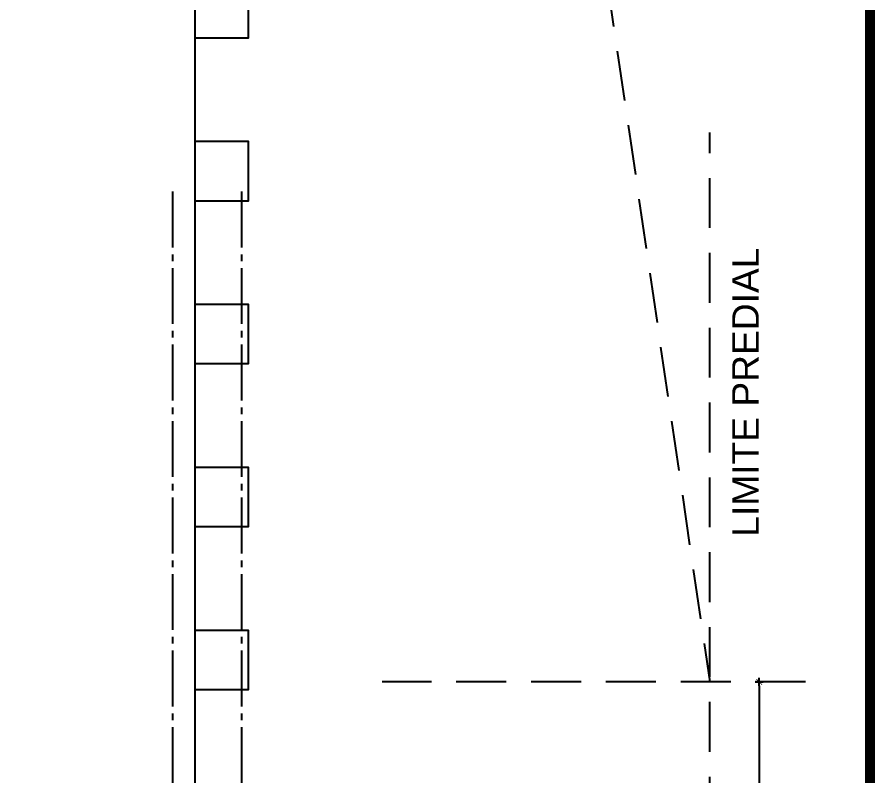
# Model space of a CAD drawing. Header units: millimetres. Extents: x 1217 to 2428, y 234 to 644.
# Drawn here: x 2084.71 to 2097.6, y 385.76 to 397.17 of the extents above; entities that cross this region are included whole.
import ezdxf

# ---------------------------------------------------------------- set-up
doc = ezdxf.new("R2010")
doc.units = ezdxf.units.MM
doc.linetypes.add('ACAD_ISO04W100', pattern=[30, 24, -3, 0, -3])
doc.linetypes.add('HIDDEN', pattern=[0.375, 0.25, -0.125])
doc.layers.get('0').update_dxf_attribs({"lineweight": 5})
for name, color, linetype in [('0.1', 251, 'Continuous'), ('0.2', 2, 'Continuous'), ('COTAS', 252, 'Continuous'), ('Ejes', 8, 'Continuous'), ('Texto', 1, 'Continuous')]:
    doc.layers.add(name, color=color, linetype=linetype)
doc.styles.add('INTERARQ', font='arial.ttf')
doc.styles.get("Standard").update_dxf_attribs({"font": 'arial.ttf'})
doc.dimstyles.new('ESCALA_1-50', dxfattribs={"dimtxt": 0.15, "dimasz": 0.06, "dimexe": 0.18, "dimexo": 0.0625, "dimgap": 0, "dimtad": 0, "dimtih": 1, "dimtoh": 1, "dimzin": 0, "dimdsep": 46, "dimtxsty": 'INTERARQ', "dimblk": 'DIMTICK', "dimcen": 0, "dimse1": 1, "dimse2": 1, "dimclrd": 256, "dimclre": 1, "dimclrt": 2, "dimadec": 0, "dimazin": 0, "dimtfac": 4.5, "dimtofl": 0, "dimtmove": 2, "dimatfit": 3, "dimldrblk": 'DIMTICK', "dimfxl": 1, "dimtolj": 1, "dimtzin": 0, "dimarcsym": 0})

# ---------------------------------------------------------------- blocks, each defined once
blk = doc.blocks.new('DIMTICK')
at = {"color": 1}
for p, q in [((-1, 0), (1, 0)), ((0, 1), (0, -1))]:
    blk.add_line(p, q, dxfattribs=at)
at = {"color": 3, "const_width": 0.141}
blk.add_lwpolyline([(0.71, 0.71), (-0.71, -0.71)], dxfattribs=at)
blk = doc.blocks.new('*D1678')
at = {"layer": 'COTAS', "lineweight": -2, "ltscale": 3, "transparency": 16777216}
for p, q in [((2095.862, 387.111), (2095.862, 381.748)), ((2095.862, 376.231), (2095.862, 381.594))]:
    blk.add_line(p, q, dxfattribs=at)
at = {"layer": 'Defpoints', "color": 0, "ltscale": 3, "transparency": 16777216}
for p in [(2094.916, 387.171), (2094.916, 376.171), (2095.862, 376.171)]:
    blk.add_point(p, dxfattribs=at)
at = {"layer": 'COTAS', "lineweight": -2, "ltscale": 3, "transparency": 16777216, "xscale": 0.06, "yscale": 0.06, "zscale": 0.06}
for p, rotation in [((2095.862, 387.171), 90), ((2095.862, 376.171), 270)]:
    blk.add_blockref('DIMTICK', p, dxfattribs=dict(at, rotation=rotation))
at = {"layer": 'COTAS', "color": 2, "ltscale": 3, "transparency": 16777216, "insert": (2095.862, 381.671), "char_height": 0.15, "attachment_point": 5, "style": 'INTERARQ'}
blk.add_mtext('\\A1;11.00', dxfattribs=at)

msp = doc.modelspace()

# ---------------------------------------------------------------- linework, layer by layer
at = {"layer": '0.1', "ltscale": 3, "const_width": 0.15}
msp.add_lwpolyline([(2039.52436, 358.90321), (2039.52436, 446.90321), (2097.52436, 446.90321), (2097.52436, 358.90321)], close=True, dxfattribs=at)
at = {"layer": '0.1', "ltscale": 3, "elevation": 0}
for points in [[(2087.38144, 397.75099), (2088.17987, 397.75099), (2088.17987, 396.85099), (2087.38144, 396.85099)], [(2088.17987, 397.75099), (2088.17987, 396.85099)], [(2087.38144, 395.30099), (2088.17987, 395.30099), (2088.17987, 394.40099), (2087.38144, 394.40099)], [(2088.17987, 395.30099), (2088.17987, 394.40099)], [(2087.38144, 392.85099), (2088.17987, 392.85099), (2088.17987, 391.95099), (2087.38144, 391.95099)], [(2088.17987, 392.85099), (2088.17987, 391.95099)], [(2087.38144, 390.40099), (2088.17987, 390.40099), (2088.17987, 389.50099), (2087.38144, 389.50099)], [(2088.17987, 390.40099), (2088.17987, 389.50099)], [(2087.38144, 387.95099), (2088.17987, 387.95099), (2088.17987, 387.05099), (2087.38144, 387.05099)], [(2088.17987, 387.95099), (2088.17987, 387.05099)]]:
    msp.add_lwpolyline(points, dxfattribs=at)
at = {"layer": '0.2', "linetype": 'HIDDEN', "ltscale": 3}
msp.add_line((2088.17987, 434.50099, 0), (2095.11687, 387.17099, 0), dxfattribs=at)
at = {"layer": '0.2', "ltscale": 3}
msp.add_line((2087.38144, 379.67099, 0), (2087.38144, 399.30099, 0), dxfattribs=at)
at = {"layer": '0.2', "linetype": 'HIDDEN', "ltscale": 3, "elevation": 0}
for points in [[(2095.11688, 379.37099), (2095.11687, 395.43387)], [(2096.55732, 387.17099), (2090.19518, 387.17099)]]:
    msp.add_lwpolyline(points, dxfattribs=at)
at = {"layer": 'Ejes', "linetype": 'ACAD_ISO04W100', "ltscale": 0.035, "elevation": 0}
for points in [[(2087.04185, 394.54247), (2087.04185, 373.07406)], [(2087.04185, 394.54247), (2087.04185, 373.07405)], [(2088.07987, 394.54247), (2088.07987, 373.07405)], [(2088.07988, 394.54247), (2088.07988, 373.07406)]]:
    msp.add_lwpolyline(points, dxfattribs=at)

# ---------------------------------------------------------------- texts
at = {"layer": 'Texto', "insert": (2095.65474, 391.52741, 0), "char_height": 0.4, "width": 9.6123514, "attachment_point": 5, "rotation": 90}
msp.add_mtext('LIMITE PREDIAL', dxfattribs=at)

# ---------------------------------------------------------------- dimensions: what is measured, and where the dimension line sits
at = {"layer": 'COTAS', "ltscale": 3}
dim = msp.add_linear_dim(base=(2095.86174, 376.17099, 0), p1=(2094.91569, 387.17099, 0), p2=(2094.91569, 376.17099, 0), angle=90, dimstyle='ESCALA_1-50', dxfattribs=at)
dim.commit()
dim.dimension.update_dxf_attribs({"geometry": '*D1678', "text_midpoint": (2095.86174, 381.67099, 0)})

doc.saveas('drawing.dxf')
